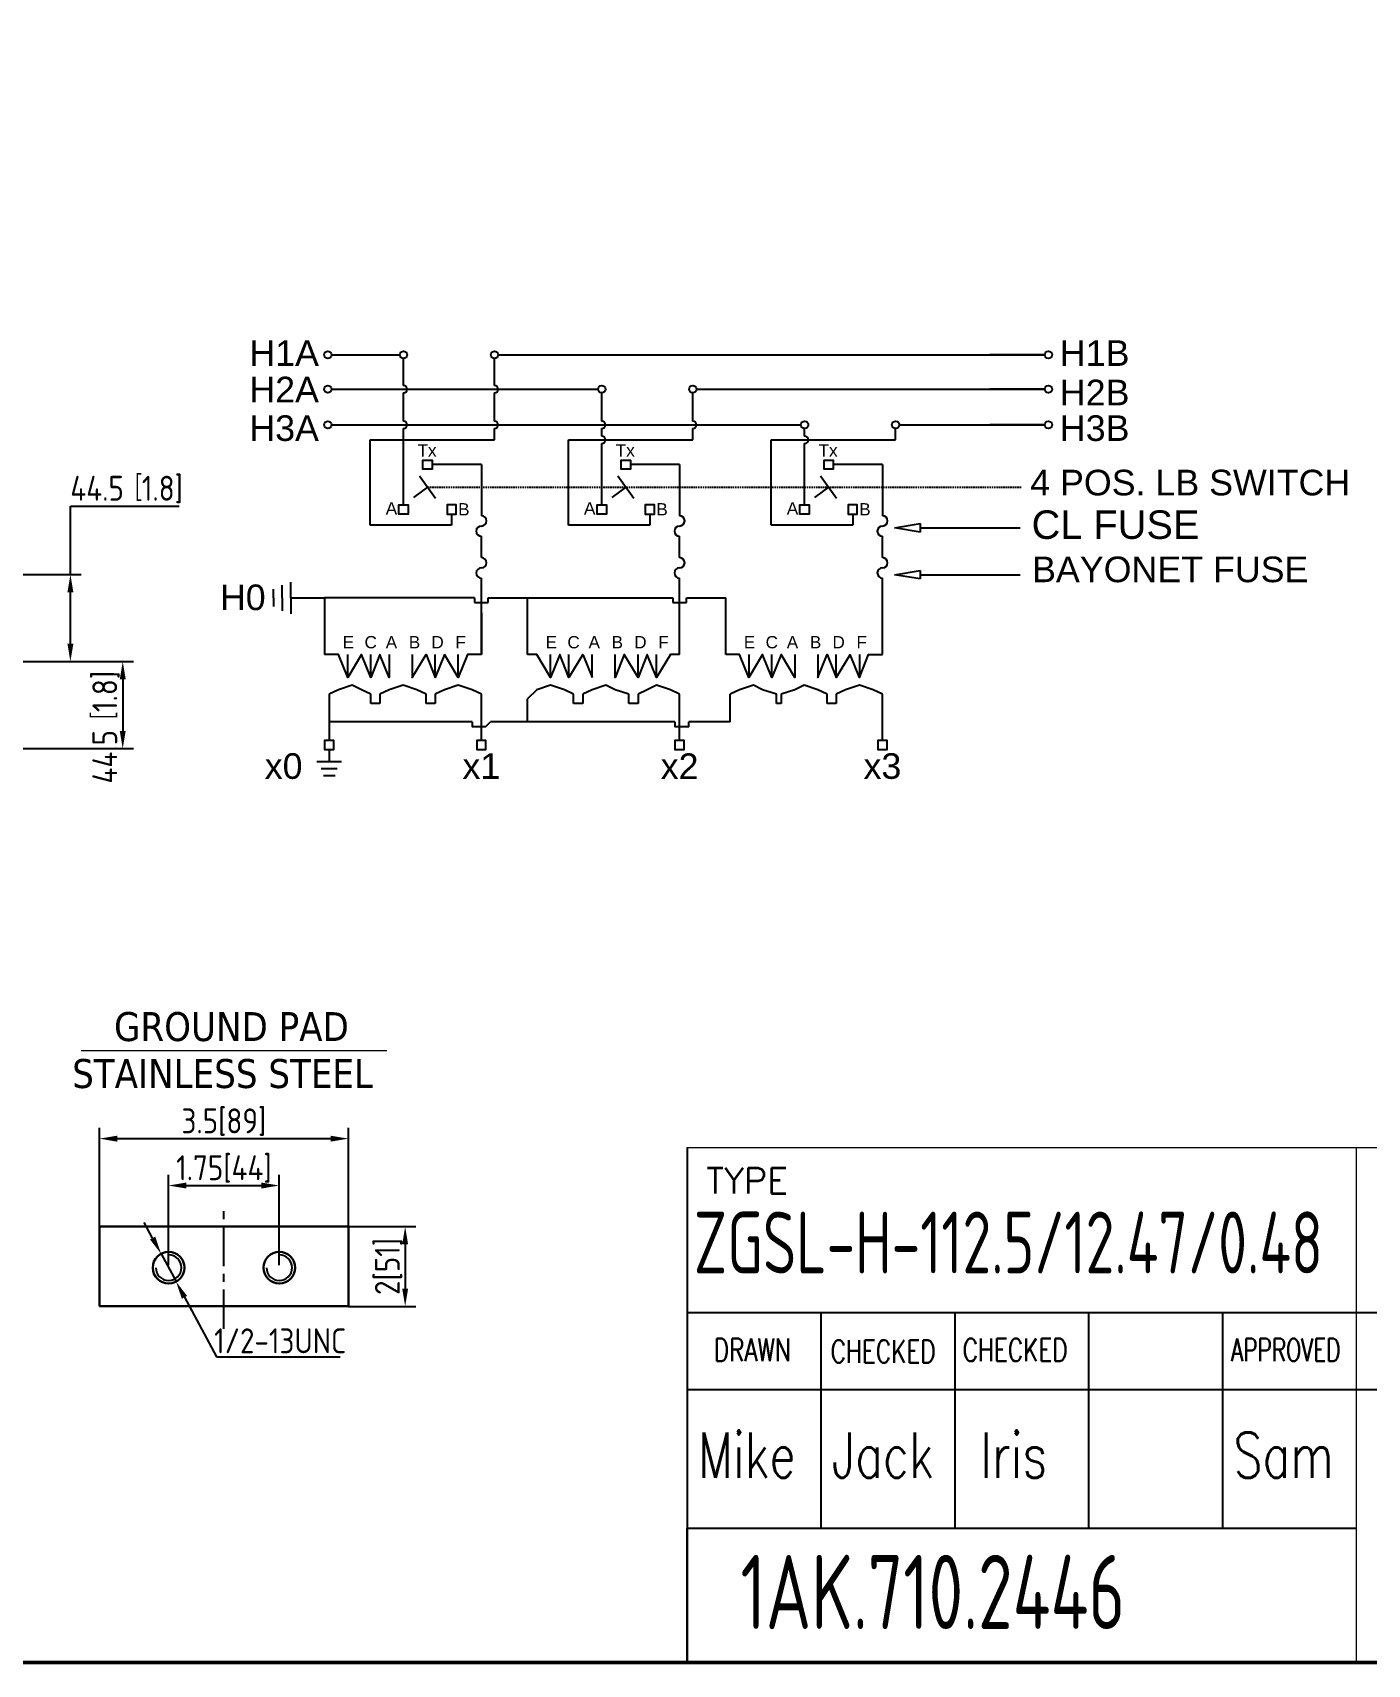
# Model space of a CAD drawing. Header units: millimetres. Extents: x 237080 to 246815, y -181726 to -175279.
# Drawn here: x 241344 to 244158, y -181491 to -178052 of the extents above; entities that cross this region are included whole.
import ezdxf
from ezdxf.enums import TextEntityAlignment as Align

# ---------------------------------------------------------------- set-up
doc = ezdxf.new("R2010")
doc.units = ezdxf.units.MM
doc.header["$LTSCALE"] = 13
doc.linetypes.add('CENTERX2', pattern=[101.6, 63.5, -12.7, 12.7, -12.7])
doc.linetypes.add('DASHED', pattern=[0.75, 0.5, -0.25])
for name, color, linetype in [('1', 4, 'Continuous'), ('2', 3, 'Continuous'), ('4虚线层', 6, 'DASHED')]:
    doc.layers.add(name, color=color, linetype=linetype)
doc.layers.add('标注、文本', color=3, linetype='Continuous', lineweight=25)
doc.layers.add('铁心', color=3, linetype='Continuous', lineweight=0)
doc.styles.add('Note Text (ANSI)', font='arial.ttf')
doc.styles.add('ROMANS', font='romans.shx', dxfattribs={"bigfont": 'whgtxt.shx'})
doc.styles.get("Standard").update_dxf_attribs({"font": 'gbenor.shx', "bigfont": 'gbcbig.shx'})
doc.styles.add('Tahoma$001', font='tahoma.ttf', dxfattribs={"height": 2.159784})
doc.dimstyles.new('郁文书', dxfattribs={"dimscale": 15, "dimtxt": 3.5, "dimasz": 2.5, "dimexe": 1.5, "dimexo": 0, "dimgap": 0.5, "dimtad": 1, "dimtoh": 1, "dimtxsty": 'Standard', "dimcen": 2.5, "dimclrd": 3, "dimclre": 3, "dimclrt": 2, "dimadec": 0, "dimazin": 0, "dimtfac": 1, "dimtmove": 0, "dimatfit": 2, "dimfxl": 1, "dimarcsym": 0})

# ---------------------------------------------------------------- blocks, each defined once
blk = doc.blocks.new('*D277')
at = {"layer": '1', "color": 3, "lineweight": -2}
for p, q in [((242009.8, -180568.5), (242152, -180568.5)), ((242129.5, -180606), (242129.5, -180699)), ((242009.8, -180736.5), (242152, -180736.5))]:
    blk.add_line(p, q, dxfattribs=at)
at = {"layer": '1', "color": 3}
for points in [[(242123.2, -180606), (242135.7, -180606), (242129.5, -180568.5)], [(242123.2, -180699), (242135.7, -180699), (242129.5, -180736.5)]]:
    blk.add_solid(points, dxfattribs=at)
at = {"layer": 'Defpoints', "color": 0}
for p in [(242009.8, -180568.5), (242009.8, -180736.5), (242129.5, -180736.5)]:
    blk.add_point(p, dxfattribs=at)
at = {"layer": '1', "color": 2, "insert": (242094.6, -180652.5), "char_height": 52.5, "attachment_point": 5, "rotation": 90}
blk.add_mtext('2[51]', dxfattribs=at)
blk = doc.blocks.new('*D278')
at = {"layer": '1', "color": 3, "lineweight": -2}
for p, q in [((241630.6, -180649.9), (241630.6, -180459.4)), ((241864, -180649.9), (241864, -180459.4)), ((241668.1, -180481.9), (241826.5, -180481.9))]:
    blk.add_line(p, q, dxfattribs=at)
at = {"layer": '1', "color": 3}
for points in [[(241668.1, -180475.7), (241668.1, -180488.2), (241630.6, -180481.9)], [(241826.5, -180475.7), (241826.5, -180488.2), (241864, -180481.9)]]:
    blk.add_solid(points, dxfattribs=at)
at = {"layer": 'Defpoints', "color": 0}
for p in [(241864, -180481.9), (241630.6, -180649.9), (241864, -180649.9)]:
    blk.add_point(p, dxfattribs=at)
at = {"layer": '1', "color": 2, "insert": (241747.3, -180447.1), "char_height": 52.5, "attachment_point": 5}
blk.add_mtext('1.75[44]', dxfattribs=at)
blk = doc.blocks.new('*D279')
at = {"layer": '1', "color": 3, "lineweight": -2}
for p, q in [((241484.8, -180568.5), (241484.8, -180360.6)), ((242009.8, -180568.5), (242009.8, -180360.6)), ((241522.3, -180383.1), (241972.3, -180383.1))]:
    blk.add_line(p, q, dxfattribs=at)
at = {"layer": '1', "color": 3}
for points in [[(241522.3, -180376.9), (241522.3, -180389.4), (241484.8, -180383.1)], [(241972.3, -180376.9), (241972.3, -180389.4), (242009.8, -180383.1)]]:
    blk.add_solid(points, dxfattribs=at)
at = {"layer": 'Defpoints', "color": 0}
for p in [(242009.8, -180383.1), (241484.8, -180568.5), (242009.8, -180568.5)]:
    blk.add_point(p, dxfattribs=at)
at = {"layer": '1', "color": 2, "insert": (241747.3, -180348.3), "char_height": 52.5, "attachment_point": 5}
blk.add_mtext('3.5[89]', dxfattribs=at)
blk = doc.blocks.new('*D280')
at = {"layer": '1', "color": 3, "lineweight": -2}
for p, q in [((241597.1, -180592.7), (241579.3, -180559.7)), ((241614.8, -180625.7), (241646.4, -180684.5)), ((241664.1, -180717.5), (241731.6, -180842.9)), ((241731.6, -180842.9), (241992.8, -180842.9))]:
    blk.add_line(p, q, dxfattribs=at)
at = {"layer": '1', "color": 3}
for points in [[(241602.6, -180589.7), (241591.6, -180595.7), (241614.8, -180625.7)], [(241669.7, -180714.5), (241658.6, -180720.5), (241646.4, -180684.5)]]:
    blk.add_solid(points, dxfattribs=at)
at = {"layer": 'Defpoints', "color": 0}
for p in [(241614.8, -180625.7), (241646.4, -180684.5)]:
    blk.add_point(p, dxfattribs=at)
at = {"layer": '1', "color": 2, "insert": (241865.9, -180809.2), "char_height": 52.5, "attachment_point": 5}
blk.add_mtext('1/2-13UNC', dxfattribs=at)
blk = doc.blocks.new('*D292')
at = {"layer": '1', "color": 3, "lineweight": -2}
for p, q in [((241423.7, -179194), (241423.8, -179050.3)), ((241423.8, -179050.3), (241653.2, -179050.3)), ((241165, -179193.9), (241446.2, -179194)), ((241423.7, -179340.1), (241423.7, -179231.5)), ((241128.7, -179377.5), (241446.1, -179377.6))]:
    blk.add_line(p, q, dxfattribs=at)
at = {"layer": '1', "color": 3}
for points in [[(241417.4, -179231.5), (241429.9, -179231.5), (241423.7, -179194)], [(241417.4, -179340.1), (241429.9, -179340.1), (241423.6, -179377.6)]]:
    blk.add_solid(points, dxfattribs=at)
at = {"layer": 'Defpoints', "color": 0}
for p in [(241165, -179193.9), (241128.7, -179377.5), (241423.6, -179377.6)]:
    blk.add_point(p, dxfattribs=at)
at = {"layer": '1', "color": 2, "insert": (241542.2, -179015.1), "char_height": 52.5, "attachment_point": 5}
blk.add_mtext('44.5［1.8]', dxfattribs=at)
blk = doc.blocks.new('*D294')
at = {"layer": '1', "color": 3, "lineweight": -2}
for p, q in [((241171.4, -179377.5), (241556.5, -179377.6)), ((241534, -179415.1), (241534, -179523.7)), ((241128.7, -179561), (241556.5, -179561.2))]:
    blk.add_line(p, q, dxfattribs=at)
at = {"layer": '1', "color": 3}
for points in [[(241527.8, -179415.1), (241540.3, -179415.1), (241534, -179377.6)], [(241527.7, -179523.7), (241540.2, -179523.7), (241534, -179561.2)]]:
    blk.add_solid(points, dxfattribs=at)
at = {"layer": 'Defpoints', "color": 0}
for p in [(241171.4, -179377.5), (241128.7, -179561), (241534, -179561.2)]:
    blk.add_point(p, dxfattribs=at)
at = {"layer": '1', "color": 2, "insert": (241498.8, -179516.1), "char_height": 52.5, "attachment_point": 5, "rotation": 89.979}
blk.add_mtext('44.5［1.8]', dxfattribs=at)

msp = doc.modelspace()

# ---------------------------------------------------------------- linework, layer by layer
at = {"layer": '1', "color": 1, "linetype": 'CENTERX2', "lineweight": -3, "ltscale": 0.1}
msp.add_line((241747.297, -180783.91), (241747.297, -180522.708), dxfattribs=at)
at = {"layer": '1', "const_width": 7.598}
msp.add_lwpolyline([(237644.367, -181487.227), (245980.009, -181487.227), (245980.009, -175495.985), (237644.367, -175495.985), (237644.367, -181487.227)], dxfattribs=at)
at = {"layer": '2', "linetype": 'Continuous'}
for p, q in [((241974.359, -178731.378), (242118.253, -178731.378)), ((242325.793, -178731.378), (243362.581, -178731.378)), ((243362.581, -178731.378), (243478.006, -178731.378)), ((243478.006, -178731.378), (243362.581, -178731.378)), ((241974.359, -178803.759), (242145.085, -178803.759)), ((242145.085, -178803.759), (242536.213, -178803.759)), ((242743.753, -178803.759), (243362.581, -178803.759)), ((243362.581, -178803.759), (243478.006, -178803.759)), ((243478.006, -178803.759), (243362.581, -178803.759)), ((241974.359, -178878.741), (242145.085, -178878.741)), ((242145.085, -178878.741), (242963.893, -178878.741)), ((243171.433, -178878.741), (243362.581, -178878.741)), ((243362.581, -178878.741), (243478.006, -178878.741)), ((243478.006, -178878.741), (243362.581, -178878.741)), ((242275.608, -179243.609), (242275.608, -179253.329)), ((242275.608, -179253.329), (242304.768, -179253.329)), ((242304.768, -179253.329), (242304.768, -179243.609)), ((242387.388, -179362.533), (242387.388, -179243.609)), ((242693.568, -179243.609), (242693.568, -179253.329)), ((242693.568, -179253.329), (242722.728, -179253.329)), ((242722.728, -179253.329), (242722.728, -179243.609)), ((242805.348, -179362.533), (242805.348, -179243.609))]:
    msp.add_line(p, q, dxfattribs=at)
at = {"layer": '2'}
for p, q in [((242290.188, -178962.712), (242290.188, -179070.472)), ((242708.148, -178962.712), (242708.148, -179070.472)), ((243135.828, -178962.712), (243135.828, -179070.472)), ((242275.608, -179243.609), (241959.708, -179243.609)), ((242304.768, -179243.609), (242693.568, -179243.609)), ((242722.728, -179243.609), (242805.348, -179243.609)), ((242723.899, -180401.857), (242723.899, -181487.227)), ((242723.899, -180749.175), (245980.009, -180749.175)), ((243006.095, -180749.175), (243006.095, -181204.33)), ((243288.291, -180749.175), (243288.291, -181204.33)), ((243570.487, -180749.175), (243570.487, -181204.33)), ((243852.684, -180749.175), (243852.684, -181204.33)), ((242723.899, -180911.981), (244134.88, -180911.981)), ((244134.88, -180911.981), (245980.009, -180911.981)), ((242723.899, -181204.33), (244134.88, -181204.33)), ((242723.899, -181486.526), (242723.899, -181204.33))]:
    msp.add_line(p, q, dxfattribs=at)
at = {"layer": '2', "color": 3}
for p, q in [((243215.129, -179096.005), (243426.134, -179096.005)), ((243215.129, -179194.567), (243426.134, -179194.567))]:
    msp.add_line(p, q, dxfattribs=at)
at = {"layer": '2', "linetype": 'Continuous'}
for points in [[(242126.072, -178795.94), (242126.072, -178739.197)], [(242126.072, -178870.922), (242126.072, -178811.579)], [(242544.032, -178870.922), (242544.032, -178811.579)], [(242126.072, -179047.317), (242126.072, -178886.561)], [(242544.032, -178902.483), (242544.032, -178886.561)], [(242544.032, -179047.317), (242544.032, -178918.122)], [(242971.712, -178902.483), (242971.712, -178886.561)], [(242971.712, -179047.317), (242971.712, -178918.122)], [(242167.068, -178962.712), (242167.068, -178952.992), (242176.788, -178952.992), (242186.508, -178952.992), (242186.508, -178962.712), (242186.508, -178972.432), (242176.788, -178972.432), (242167.068, -178972.432), (242167.068, -178962.712)], [(242585.028, -178962.712), (242585.028, -178952.992), (242594.748, -178952.992), (242604.468, -178952.992), (242604.468, -178962.712), (242604.468, -178972.432), (242594.748, -178972.432), (242585.028, -178972.432), (242585.028, -178962.712)], [(243012.708, -178962.712), (243012.708, -178952.992), (243022.428, -178952.992), (243032.148, -178952.992), (243032.148, -178962.712), (243032.148, -178972.432), (243022.428, -178972.432), (243012.708, -178972.432), (243012.708, -178962.712)], [(242116.352, -179057.037), (242116.352, -179047.317), (242126.072, -179047.317), (242135.792, -179047.317), (242135.792, -179057.037), (242135.792, -179066.757), (242126.072, -179066.757), (242116.352, -179066.757), (242116.352, -179057.037)], [(242237.223, -179057.037), (242237.223, -179047.317), (242227.503, -179047.317), (242217.783, -179047.317), (242217.783, -179057.037), (242217.783, -179066.757), (242227.503, -179066.757), (242237.223, -179066.757), (242237.223, -179057.037)], [(242534.312, -179057.037), (242534.312, -179047.317), (242544.032, -179047.317), (242553.752, -179047.317), (242553.752, -179057.037), (242553.752, -179066.757), (242544.032, -179066.757), (242534.312, -179066.757), (242534.312, -179057.037)], [(242655.183, -179057.037), (242655.183, -179047.317), (242645.463, -179047.317), (242635.743, -179047.317), (242635.743, -179057.037), (242635.743, -179066.757), (242645.463, -179066.757), (242655.183, -179066.757), (242655.183, -179057.037)], [(242961.992, -179057.037), (242961.992, -179047.317), (242971.712, -179047.317), (242981.432, -179047.317), (242981.432, -179057.037), (242981.432, -179066.757), (242971.712, -179066.757), (242961.992, -179066.757), (242961.992, -179057.037)], [(243082.863, -179057.037), (243082.863, -179047.317), (243073.143, -179047.317), (243063.423, -179047.317), (243063.423, -179057.037), (243063.423, -179066.757), (243073.143, -179066.757), (243082.863, -179066.757), (243082.863, -179057.037)], [(242290.188, -179362.533), (242290.188, -179201.797)], [(242708.148, -179362.533), (242708.148, -179201.797)], [(243135.828, -179362.533), (243135.828, -179201.797)], [(241888.256, -179243.609), (241959.708, -179243.609)], [(241959.708, -179243.609), (241959.708, -179362.533)], [(242290.188, -179362.533), (242290.188, -179275.053), (242290.188, -179362.533)], [(242056.908, -179411.133), (242037.468, -179362.533), (242008.308, -179411.133), (241988.868, -179362.533), (241959.708, -179362.533)], [(242008.308, -179411.133), (242008.308, -179362.533)], [(242095.788, -179362.533), (242095.788, -179411.133), (242076.348, -179362.533), (242056.908, -179411.133), (242056.908, -179362.533)], [(242144.388, -179362.533), (242144.388, -179411.133), (242173.548, -179362.533), (242192.988, -179411.133), (242192.988, -179362.533)], [(242212.428, -179362.533), (242192.988, -179411.133)], [(242241.588, -179411.133), (242212.428, -179362.533)], [(242290.188, -179362.533), (242261.028, -179362.533), (242241.588, -179411.133), (242241.588, -179362.533)], [(242435.988, -179411.133), (242406.828, -179362.533), (242387.388, -179362.533)], [(242504.028, -179362.533), (242474.868, -179411.133), (242455.428, -179362.533), (242435.988, -179411.133), (242435.988, -179362.533)], [(242474.868, -179411.133), (242474.868, -179362.533)], [(242504.028, -179362.533), (242523.468, -179411.133)], [(242523.468, -179411.133), (242523.468, -179362.533)], [(242708.148, -179362.533), (242688.708, -179362.533), (242659.548, -179411.133), (242640.108, -179362.533), (242620.668, -179411.133), (242591.508, -179362.533), (242572.068, -179411.133), (242572.068, -179362.533)], [(242620.668, -179411.133), (242620.668, -179362.533)], [(242659.548, -179411.133), (242659.548, -179362.533)], [(242853.948, -179362.533), (242853.948, -179411.133), (242834.508, -179362.533), (242805.348, -179362.533)], [(242951.148, -179362.533), (242951.148, -179411.133), (242921.988, -179362.533), (242902.548, -179411.133), (242883.108, -179362.533), (242853.948, -179411.133)], [(242902.548, -179411.133), (242902.548, -179362.533)], [(242999.748, -179362.533), (242999.748, -179411.133), (243019.188, -179362.533), (243038.628, -179411.133), (243038.628, -179362.533)], [(243067.788, -179362.533), (243038.628, -179411.133)], [(243087.228, -179362.533), (243087.228, -179411.133), (243067.788, -179362.533)], [(243087.228, -179411.133), (243106.668, -179362.533), (243135.828, -179362.533)], [(242056.908, -179446.652), (242037.468, -179436.932), (242018.028, -179427.212), (241988.868, -179436.932), (241969.428, -179446.652)], [(242173.548, -179446.652), (242154.108, -179436.932), (242124.948, -179427.212), (242095.788, -179436.932), (242076.348, -179446.652)], [(242290.188, -179446.652), (242270.748, -179436.932), (242241.588, -179427.212), (242212.428, -179436.932), (242192.988, -179446.652)], [(242484.588, -179446.652), (242465.148, -179436.932), (242435.988, -179427.212), (242406.828, -179436.932), (242387.388, -179456.372)], [(242601.228, -179446.652), (242572.068, -179436.932), (242552.628, -179427.212), (242523.468, -179436.932), (242504.028, -179446.652)], [(242708.148, -179446.652), (242688.708, -179436.932), (242659.548, -179427.212), (242640.108, -179436.932), (242620.668, -179446.652)], [(242912.268, -179446.652), (242883.108, -179436.932), (242863.668, -179427.212), (242834.508, -179436.932), (242815.068, -179446.652)], [(243019.188, -179446.652), (242999.748, -179436.932), (242970.588, -179427.212), (242951.148, -179436.932), (242921.988, -179446.652)], [(243135.828, -179446.652), (243116.388, -179436.932), (243087.228, -179427.212), (243058.068, -179436.932), (243038.628, -179446.652)], [(241969.428, -179446.652), (241969.428, -179543.852)], [(242056.908, -179466.092), (242056.908, -179446.652)], [(242076.348, -179466.092), (242056.908, -179466.092)], [(242076.348, -179446.652), (242076.348, -179466.092)], [(242173.548, -179466.092), (242173.548, -179446.652)], [(242192.988, -179466.092), (242173.548, -179466.092)], [(242192.988, -179446.652), (242192.988, -179466.092)], [(242290.188, -179543.852), (242290.188, -179446.652)], [(242387.388, -179504.972), (242387.388, -179456.372)], [(242484.588, -179466.092), (242484.588, -179446.652)], [(242504.028, -179466.092), (242484.588, -179466.092)], [(242504.028, -179446.652), (242504.028, -179466.092)], [(242601.228, -179466.092), (242601.228, -179446.652)], [(242620.668, -179466.092), (242601.228, -179466.092)], [(242620.668, -179446.652), (242620.668, -179466.092)], [(242708.148, -179543.852), (242708.148, -179446.652)], [(242708.148, -179446.652), (242708.148, -179446.652)], [(242815.068, -179504.972), (242815.068, -179446.652)], [(242912.268, -179466.092), (242912.268, -179446.652)], [(242921.988, -179466.092), (242912.268, -179466.092)], [(242921.988, -179446.652), (242921.988, -179466.092)], [(243019.188, -179466.092), (243019.188, -179446.652)], [(243038.628, -179466.092), (243019.188, -179466.092)], [(243038.628, -179446.652), (243038.628, -179466.092)], [(243135.828, -179543.852), (243135.828, -179446.652)], [(243135.828, -179446.652), (243135.828, -179446.652)], [(242270.748, -179504.972), (241969.428, -179504.972)], [(242270.748, -179504.972), (242270.748, -179514.692), (242290.188, -179514.692), (242299.908, -179514.692), (242309.628, -179504.972)], [(242698.428, -179504.972), (242309.628, -179504.972)], [(242698.428, -179504.972), (242698.428, -179514.692), (242708.148, -179514.692), (242727.588, -179514.692), (242727.588, -179504.972)], [(242815.068, -179504.972), (242727.588, -179504.972)], [(241979.148, -179553.572), (241979.148, -179543.852), (241969.428, -179543.852), (241959.708, -179543.852), (241959.708, -179553.572), (241959.708, -179563.292), (241969.428, -179563.292), (241979.148, -179563.292), (241979.148, -179553.572)], [(242299.908, -179553.572), (242299.908, -179543.852), (242290.188, -179543.852), (242280.468, -179543.852), (242280.468, -179553.572), (242280.468, -179563.292), (242290.188, -179563.292), (242299.908, -179563.292), (242299.908, -179553.572)], [(242717.868, -179553.572), (242717.868, -179543.852), (242708.148, -179543.852), (242698.428, -179543.852), (242698.428, -179553.572), (242698.428, -179563.292), (242708.148, -179563.292), (242717.868, -179563.292), (242717.868, -179553.572)], [(243145.548, -179553.572), (243145.548, -179543.852), (243135.828, -179543.852), (243126.108, -179543.852), (243126.108, -179553.572), (243126.108, -179563.292), (243135.828, -179563.292), (243145.548, -179563.292), (243145.548, -179553.572)]]:
    msp.add_lwpolyline(points, dxfattribs=at)
at = {"layer": '2'}
for centre, start, end in [((242290.188, -179081.272), 270, 90), ((242708.148, -179081.272), 270, 90), ((243135.828, -179081.272), 270, 90), ((242290.188, -179102.872), 90, 270), ((242708.148, -179102.872), 90, 270), ((243135.828, -179102.872), 90, 270), ((242290.188, -179169.397), 270, 90), ((242708.148, -179169.397), 270, 90), ((243135.828, -179169.397), 270, 90), ((242290.188, -179190.997), 90, 270), ((242708.148, -179190.997), 90, 270), ((243135.828, -179190.997), 90, 270)]:
    msp.add_arc(centre, 10.8, start, end, dxfattribs=at)
at = {"layer": '4虚线层', "ltscale": 0.5}
msp.add_line((242176.788, -179009.874), (243429.344, -179009.874), dxfattribs=at)
at = {"layer": '标注、文本'}
for p, q in [((242317.974, -178795.94), (242317.974, -178739.197)), ((242317.974, -178870.922), (242317.974, -178811.579)), ((242735.934, -178870.922), (242735.934, -178811.579)), ((242055.78, -179089.988), (242055.78, -178910.302)), ((242055.78, -178910.302), (242317.974, -178910.302)), ((242317.974, -178910.302), (242317.974, -178886.561)), ((242473.74, -179089.988), (242473.74, -178910.302)), ((242473.74, -178910.302), (242735.934, -178910.302)), ((242735.934, -178910.302), (242735.934, -178886.561)), ((242901.42, -179089.988), (242901.42, -178910.302)), ((242901.42, -178910.302), (243163.614, -178910.302)), ((243163.614, -178910.302), (243163.614, -178886.561)), ((242159.945, -178986.489), (242193.631, -179033.26)), ((242290.188, -178962.712), (242186.508, -178962.712)), ((242577.905, -178986.489), (242611.591, -179033.26)), ((242708.148, -178962.712), (242604.468, -178962.712)), ((243005.585, -178986.489), (243039.271, -179033.26)), ((243135.828, -178962.712), (243032.148, -178962.712)), ((242176.788, -179009.874), (242147.104, -179032.058)), ((242594.748, -179009.874), (242565.064, -179032.058)), ((243022.428, -179009.874), (242992.744, -179032.058)), ((242227.503, -179089.988), (242055.78, -179089.988)), ((242227.503, -179066.757), (242227.503, -179089.988)), ((242645.463, -179089.988), (242473.74, -179089.988)), ((242645.463, -179066.757), (242645.463, -179089.988)), ((243073.143, -179089.988), (242901.42, -179089.988)), ((243073.143, -179066.757), (243073.143, -179089.988)), ((243161.129, -179096.005), (243215.129, -179087.005)), ((243215.129, -179087.005), (243215.129, -179105.005)), ((243215.129, -179105.005), (243161.129, -179096.005)), ((243161.129, -179194.567), (243215.129, -179185.567)), ((243215.129, -179185.567), (243215.129, -179203.567)), ((241851.563, -179243.609), (241851.563, -179225.252)), ((241869.909, -179243.609), (241869.909, -179216.59)), ((241888.256, -179243.609), (241888.256, -179210.05)), ((243215.129, -179203.567), (243161.129, -179194.567)), ((241851.563, -179243.609), (241851.563, -179261.967)), ((241869.909, -179243.609), (241869.909, -179270.629)), ((241888.256, -179243.609), (241888.256, -179277.169)), ((241969.428, -179563.292), (241969.428, -179588.961)), ((241995.431, -179588.961), (241943.425, -179588.961)), ((241986.269, -179603.787), (241952.586, -179603.787)), ((241981.7, -179618.351), (241957.156, -179618.351))]:
    msp.add_line(p, q, dxfattribs=at)
at = {"layer": '标注、文本', "ltscale": 0.865887}
for p, q in [((242290.188, -179158.597), (242290.188, -179113.672)), ((242708.148, -179158.597), (242708.148, -179113.672)), ((243135.828, -179158.597), (243135.828, -179113.672))]:
    msp.add_line(p, q, dxfattribs=at)
at = {"layer": '标注、文本', "color": 4, "lineweight": 30}
for p, q in [((241484.797, -180736.478), (241484.797, -180568.478)), ((241484.797, -180568.478), (242009.797, -180568.478)), ((242009.797, -180568.478), (242009.797, -180736.478)), ((242009.797, -180736.478), (241484.797, -180736.478))]:
    msp.add_line(p, q, dxfattribs=at)
at = {"layer": '标注、文本'}
for centre in [(241966.539, -178731.378), (242126.072, -178731.378), (242317.974, -178731.378), (243485.826, -178731.378), (241966.539, -178803.759), (242544.032, -178803.759), (242735.934, -178803.759), (243485.826, -178803.759), (241966.539, -178878.741), (242971.712, -178878.741), (243163.614, -178878.741), (243485.826, -178878.741)]:
    msp.add_circle(centre, 7.82, dxfattribs=at)
at = {"layer": '标注、文本', "color": 4, "lineweight": 30}
for centre in [(241630.615, -180655.103), (241863.978, -180655.103)]:
    msp.add_circle(centre, 33.337, dxfattribs=at)
at = {"layer": '标注、文本'}
for centre, radius, start in [((242126.072, -178803.759), 7.82, 270), ((242317.974, -178803.759), 7.82, 270), ((242126.072, -178878.741), 7.82, 270), ((242317.974, -178878.741), 7.82, 270), ((242544.032, -178878.741), 7.82, 270), ((242735.934, -178878.741), 7.82, 270), ((242544.032, -178910.302), 7.82, 270), ((242971.712, -178910.302), 7.82, 270), ((241630.615, -180655.103), 26.974, 180), ((241863.978, -180655.103), 26.974, 180)]:
    msp.add_arc(centre, radius, start, 90, dxfattribs=at)
at = {"layer": '铁心'}
for p, q in [((241446.181, -180197.139), (242090.817, -180197.139)), ((242723.899, -180401.857), (245980.009, -180401.857)), ((244134.88, -180401.857), (244134.88, -181487.227))]:
    msp.add_line(p, q, dxfattribs=at)

# ---------------------------------------------------------------- texts
at = {"layer": '1', "color": 4, "width": 0.8}
for s, height, p in [('ZGSL-H-112.5/12.47/0.48', 130.2444, (242738.301, -180667.104)), ('1AK.710.2446', 156.29328, (242836.628, -181416.568))]:
    msp.add_text(s, height=height, dxfattribs=at).set_placement(p)
at = {"layer": '2', "style": 'Note Text (ANSI)'}
for s, p in [('H1A', (241947.659, -178754.633)), ('H2A', (241947.659, -178831.406)), ('H3A', (241947.659, -178912.747)), ('H0', (241835.353, -179269.305))]:
    msp.add_text(s, height=54, dxfattribs=at).set_placement(p, align=Align.RIGHT)
at = {"layer": '2', "linetype": 'Continuous', "style": 'Note Text (ANSI)'}
for s, height, p in [('H1B', 54, (243656.732, -178754.633)), ('H2B', 54, (243656.732, -178837.654)), ('H3B', 54, (243656.732, -178912.747)), ('CL FUSE', 60, (243804.232, -179119.146)), ('BAYONET FUSE', 54, (244033.99, -179210.412))]:
    msp.add_text(s, height=height, dxfattribs=at).set_placement(p, align=Align.RIGHT)
at = {"layer": '2', "style": 'Note Text (ANSI)'}
for s, height, p in [('Tx', 25.92, (242175.587, -178932.753)), ('Tx', 25.92, (242593.547, -178932.753)), ('Tx', 25.92, (243021.227, -178932.753)), ('A', 25.92, (242100.583, -179054.86)), ('B', 25.92, (242253.217, -179056.775)), ('A', 25.92, (242518.543, -179054.86)), ('B', 25.92, (242671.177, -179056.775)), ('A', 25.92, (242946.223, -179054.86)), ('B', 25.92, (243098.857, -179056.775)), ('E', 25.92, (242009.899, -179336.613)), ('C', 25.92, (242056.908, -179336.855)), ('A', 25.92, (242100.56, -179336.855)), ('B', 25.92, (242149.233, -179336.855)), ('D', 25.92, (242197.833, -179336.855)), ('F', 25.92, (242246.433, -179336.855)), ('E', 25.92, (242437.579, -179336.613)), ('C', 25.92, (242484.588, -179336.855)), ('A', 25.92, (242528.24, -179336.855)), ('B', 25.92, (242576.913, -179336.855)), ('D', 25.92, (242625.513, -179336.855)), ('F', 25.92, (242674.113, -179336.855)), ('E', 25.92, (242855.539, -179336.613)), ('C', 25.92, (242902.548, -179336.855)), ('A', 25.92, (242946.2, -179336.855)), ('B', 25.92, (242994.873, -179336.855)), ('D', 25.92, (243043.473, -179336.855)), ('F', 25.92, (243092.073, -179336.855)), ('x0', 54, (241873.252, -179597.852)), ('x1', 54, (242290.188, -179597.852)), ('x2', 54, (242708.148, -179597.852)), ('x3', 54, (243135.828, -179597.852))]:
    msp.add_text(s, height=height, dxfattribs=at).set_placement(p, align=Align.MIDDLE)
at = {"layer": '2', "style": 'ROMANS'}
msp.add_text('TYPE', height=54.2685, dxfattribs=at).set_placement((242764.525, -180498.909))
for s, height, width, p in [('DRAWN', 47.7563, 0.75, (242780.458, -180852.322)), ('CHECKED', 47.7563, 0.75, (243026.854, -180855.348)), ('CHECKED', 47.7563, 0.75, (243305.197, -180852.322)), ('APPROVED', 47.7563, 0.7, (243871.009, -180852.322)), ('Mike', 95.5126, 0.75, (242747.067, -181097.732)), ('Jack', 95.5126, 0.75, (243029.263, -181097.732)), ('lris', 95.5126, 0.75, (243341.996, -181097.732)), ('Sam', 95.5126, 0.75, (243875.852, -181097.732))]:
    msp.add_text(s, height=height, dxfattribs=dict(at, width=width)).set_placement(p)
at = {"layer": '2', "linetype": 'Continuous', "insert": (243447.371, -178973.472), "char_height": 54, "width": 19116.13233, "attachment_point": 1, "style": 'Note Text (ANSI)'}
msp.add_mtext('4 POS. LB SWITCH', dxfattribs=at)
at = {"layer": '铁心', "style": 'Tahoma$001'}
for s, p in [('GROUND PAD  ', (241515.622, -180177.391)), ('STAINLESS STEEL ', (241427.417, -180276.354))]:
    msp.add_text(s, height=60.99226, dxfattribs=at).set_placement(p)

# ---------------------------------------------------------------- dimensions: what is measured, and where the dimension line sits
at = {"layer": '1'}
for base, p1, p2, angle, text, picture, middle in [((241423.638, -179377.58), (241165.043, -179193.922), (241128.705, -179377.472), 269.979026, '44.5［1.8]', '*D292', (241542.241, -179050.282)), ((241533.975, -179561.182), (241171.396, -179377.487), (241128.705, -179561.034), 269.979026, '44.5［1.8]', '*D294', (241533.991, -179516.099)), ((242129.474, -180736.478), (242009.797, -180568.478), (242009.797, -180736.478), 90, '2[51]', '*D277', (242129.474, -180652.478))]:
    dim = msp.add_linear_dim(base=base, p1=p1, p2=p2, angle=angle, text=text, dimstyle='郁文书', override={"dimarcsym": 1}, dxfattribs=at)
    dim.commit()
    dim.dimension.update_dxf_attribs({"geometry": picture, "text_midpoint": middle, "dimtype": 160})
for base, p1, p2, text, picture, middle in [((242009.797, -180383.148), (241484.797, -180568.478), (242009.797, -180568.478), '3.5[89]', '*D279', (241747.297, -180348.304)), ((241863.978, -180481.922), (241630.615, -180649.853), (241863.978, -180649.853), '1.75[44]', '*D278', (241747.297, -180447.079))]:
    dim = msp.add_linear_dim(base=base, p1=p1, p2=p2, text=text, dimstyle='郁文书', override={"dimarcsym": 1}, dxfattribs=at)
    dim.commit()
    dim.dimension.update_dxf_attribs({"geometry": picture, "text_midpoint": middle})
dim = msp.add_diameter_dim_2p(p1=(241614.834, -180625.737), p2=(241646.396, -180684.469), text='1/2-13UNC', dimstyle='郁文书', override={"dimarcsym": 1}, dxfattribs=at)
dim.commit()
dim.dimension.update_dxf_attribs({"geometry": '*D280', "text_midpoint": (241865.933, -180842.941), "dimtype": 163})

doc.saveas('drawing.dxf')
